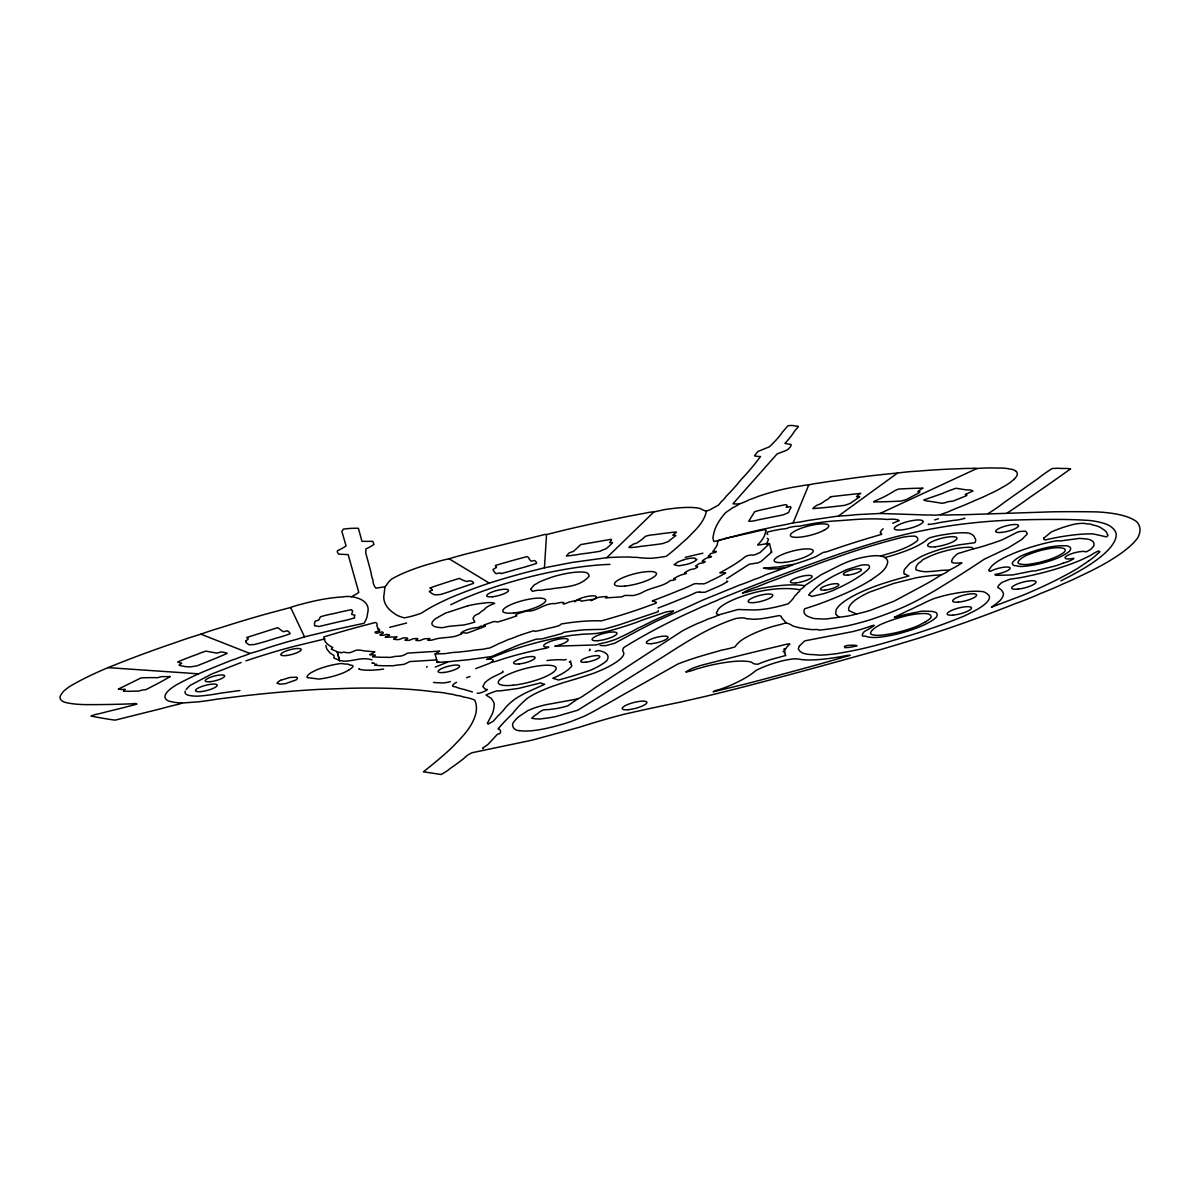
<?xml version="1.0" encoding="UTF-8"?>
<svg xmlns="http://www.w3.org/2000/svg" width="1200" height="1200" viewBox="0 0 1200 1200"><rect width="100%" height="100%" fill="white"/><g stroke="black" fill="none" stroke-linecap="round" stroke-linejoin="round"><path stroke-width="1.5" d="M546.54 534.57L545.04 534.405A213.66 50.97 -14.5 0 1 519.93 540.525A649.425 154.905 -14.5 0 0 473.82 552.075A100.62 24 -14.5 0 0 449.07 558.78A35.13 8.385 -14.5 0 0 434.58 562.575A60.9 14.52 -14.5 0 0 391.635 579.105A72.795 17.37 -14.5 0 0 386.97 584.445L384.975 586.8L383.745 597A290.76 69.36 -14.5 0 0 394.35 613.485A122.25 29.16 -14.5 0 0 404.415 617.865A25.38 6.06 -14.5 0 0 421.605 613.05A117.855 28.11 -14.5 0 1 434.4 605.46A168.105 40.095 -14.5 0 1 451.35 597.345A184.11 43.92 -14.5 0 1 489.3 583.11A190.98 45.555 -14.5 0 1 526.005 572.43L544.44 567.795L546.54 534.57L567.285 529.41A469.14 111.9 -14.5 0 1 630.435 515.895L645.36 513.135A11.55 2.76 -14.5 0 1 653.88 511.95L664.485 509.61A46.83 11.175 -14.5 0 1 670.38 508.815A60.27 14.37 -14.5 0 1 700.395 508.605A109.785 26.19 -14.5 0 0 706.275 511.155A6.405 1.53 -14.5 0 0 710.595 509.415L718.125 505.335A53.22 12.69 -14.5 0 0 720.78 502.185A104.475 24.915 -14.5 0 0 726.105 496.35A689.265 164.415 -14.5 0 0 741.06 479.64A891.555 212.67 -14.5 0 0 760.455 456.51A27.6 6.585 -14.5 0 1 754.47 455.805L758.01 451.425L769.26 446.85A322.38 76.905 -14.5 0 0 782.475 432.09L788.025 425.7A15.45 3.69 -14.5 0 1 795.36 426.12A6.18 1.47 -14.5 0 1 798.42 426.75A150.48 35.895 -14.5 0 0 793.53 432.75A353.805 84.39 -14.5 0 1 784.89 443.43L791.115 444.525A41.4 9.87 -14.5 0 1 786.855 450.18L777.105 453.9L732.99 503.76A34.125 8.145 -14.5 0 0 739.275 503.97A23.685 5.655 -14.5 0 0 749.37 499.68A28.05 6.69 -14.5 0 0 757.695 496.59A59.13 14.1 -14.5 0 1 801.165 485.925A12.36 2.955 -14.5 0 1 808.77 484.92A17.475 4.17 -14.5 0 1 819.015 483.105A93.465 22.29 -14.5 0 1 835.8 480.615A341.175 81.375 -14.5 0 1 897.57 473.04A87.99 20.985 -14.5 0 1 917.055 471.21A384.96 91.83 -14.5 0 1 958.755 468.75A112.08 26.73 -14.5 0 1 971.505 468.42A10.575 2.52 -14.5 0 1 976.86 468.525A91.32 21.78 -14.5 0 1 996.9 468.09A51.765 12.345 -14.5 0 1 1009.515 468.975A36.21 8.64 -14.5 0 1 1015.605 471.075M804.63 585.75A67.005 15.99 -14.5 0 0 760.215 588.585L749.85 591.135A8.565 2.04 -14.5 0 1 742.395 593.04L748.56 589.905A33.855 8.07 -14.5 0 1 752.985 588.225L757.02 586.89A128.025 30.54 -14.5 0 1 777.39 578.985A249.24 59.46 -14.5 0 1 811.32 566.37A125.16 29.85 -14.5 0 1 834.36 558.105A174.66 41.655 -14.5 0 1 903.045 537.165A24.195 5.775 -14.5 0 1 915.03 536.175A39.345 9.39 -14.5 0 1 917.445 540.555A42.585 10.155 -14.5 0 1 904.995 547.965A37.785 9.015 -14.5 0 1 894.495 551.895L880.575 556.02A24.72 5.895 -14.5 0 0 848.61 561.51A93.705 22.35 -14.5 0 0 840.72 564.84L821.01 574.845L804.63 585.75A17.22 4.11 -14.5 0 1 799.62 589.785A14.415 3.435 -14.5 0 1 797.67 592.77A32.115 7.665 -14.5 0 1 795.06 595.62A131.925 31.47 -14.5 0 1 788.19 603.735A36.96 8.82 -14.5 0 1 752.19 609.915L738 609.51L719.19 614.745A23.925 5.715 -14.5 0 1 707.985 619.005A39.57 9.435 -14.5 0 1 697.785 623.37A132 31.485 -14.5 0 0 682.515 630.795L594.795 687.975A150.03 35.79 -14.5 0 1 584.295 695.07A21.645 5.16 -14.5 0 1 577.59 698.94L567.84 705.84A28.125 6.705 -14.5 0 1 554.025 708.96A9.42 2.25 -14.5 0 0 549.105 709.62A17.145 4.095 -14.5 0 0 543.225 709.965A18.795 4.485 -14.5 0 0 537.69 713.595A47.985 11.445 -14.5 0 0 531.72 718.185A41.85 9.99 -14.5 0 0 539.97 719.01L548.64 717.87A47.46 11.325 -14.5 0 0 556.185 716.46L577.74 710.22L663.57 656.505C686.46 641.745 709.89 626.82 736.005 618.465A15.855 3.78 -14.5 0 1 746.445 618.765A28.395 6.78 -14.5 0 1 752.13 619.245A35.58 8.49 -14.5 0 0 760.035 618.9A77.685 18.525 -14.5 0 0 779.025 615.57A16.995 4.05 -14.5 0 1 781.44 617.49L786.135 622.785A115.62 27.585 -14.5 0 1 792.585 625.83A137.235 32.73 -14.5 0 0 805.245 628.71A63.09 15.045 -14.5 0 0 813.81 629.655A9.045 2.16 -14.5 0 1 818.88 630.12A73.305 17.49 -14.5 0 0 850.815 625.065A80.685 19.245 -14.5 0 0 870.51 619.695A116.1 27.69 -14.5 0 0 923.55 596.97A217.275 51.825 -14.5 0 0 941.85 586.365A1307.985 312 -14.5 0 0 984.165 559.26L1008.24 547.86L1021.71 539.535A53.325 12.72 -14.5 0 0 1024.305 536.895L1026.45 534.945A30.225 7.215 -14.5 0 0 1027.23 533.535L1025.655 531.18L1019.7 531.48A8.88 2.115 -14.5 0 0 1017 532.38L1002.765 539.565A46.425 11.07 -14.5 0 1 988.74 544.455A34.83 8.31 -14.5 0 1 973.41 548.835L957.9 553.575A58.32 13.905 -14.5 0 0 951.75 562.2L953.55 562.98A30.54 7.29 -14.5 0 0 961.935 562.815A64.485 15.375 -14.5 0 1 948.87 570.33A21.675 5.175 -14.5 0 1 940.8 575.085A188.61 44.985 -14.5 0 1 921.75 586.35L894.165 601.125L869.82 610.515A43.65 10.41 -14.5 0 1 862.035 612.675L851.07 615.375A31.71 7.56 -14.5 0 1 847.26 616.185L826.14 618.975A40.545 9.675 -14.5 0 1 822.375 619.02L818.58 618.765A28.245 6.735 -14.5 0 1 810.84 617.505A73.95 17.64 -14.5 0 1 804.645 608.805A106.77 25.47 -14.5 0 0 834.15 598.185L844.02 594.03A124.2 29.625 -14.5 0 0 871.395 579.69M372.03 659.865C361.995 656.55 352.53 661.665 342.945 661.11A8.625 2.055 -14.5 0 0 340.86 660.675L339.525 660.705L337.26 651.735L331.305 649.185L332.835 647.475A158.865 37.89 -14.5 0 1 323.775 636.945A267.945 63.915 -14.5 0 1 375.585 622.455A28.395 6.78 -14.5 0 1 376.815 625.47A168.36 40.155 -14.5 0 0 379.71 630.42A10.995 2.625 -14.5 0 1 375.075 632.085A9.03 2.16 -14.5 0 0 377.055 633.21L381.63 631.935A8.445 2.01 -14.5 0 1 382.89 633.45C375.33 635.79 384.21 635.85 386.49 634.335A17.1 4.08 -14.5 0 1 389.625 635.25A10.365 2.475 -14.5 0 0 385.23 637.305L397.005 636.885A17.25 4.11 -14.5 0 1 393.585 639.135A20.61 4.92 -14.5 0 0 398.895 639.585L403.365 637.89A10.35 2.475 -14.5 0 1 407.745 638.385A11.52 2.745 -14.5 0 1 404.91 640.155A15.165 3.615 -14.5 0 0 409.2 640.335L413.22 638.715A15.24 3.63 -14.5 0 1 417.735 638.595A7.335 1.755 -14.5 0 1 415.845 640.2A9.69 2.31 -14.5 0 0 420.15 640.485L424.17 638.88A17.865 4.26 -14.5 0 1 429.9 638.595L427.8 640.23A6.585 1.575 -14.5 0 0 433.41 639.72C442.875 636.225 454.185 639.27 463.035 632.625L466.635 633.195A28.065 6.69 -14.5 0 0 476.1 629.67A25.275 6.03 -14.5 0 0 485.415 626.13A11.55 2.76 -14.5 0 0 483.81 625.065L494.085 621.465L497.715 621.99A94.14 22.455 -14.5 0 0 516.765 615.855A14.61 3.48 -14.5 0 1 515.985 614.505A17.94 4.275 -14.5 0 1 526.995 611.04C536.94 612 544.425 602.595 555.66 603.615A7.77 1.86 -14.5 0 1 563.775 602.445A8.37 1.995 -14.5 0 0 563.775 604.065A8.145 1.95 -14.5 0 0 568.59 602.205A26.52 6.33 -14.5 0 1 580.32 599.955L581.19 601.23A73.56 17.55 -14.5 0 1 593.925 599.25A9.735 2.325 -14.5 0 0 597.87 597.465A27.36 6.525 -14.5 0 1 607.02 596.52L605.595 597.915L622.095 596.835A5.325 1.275 -14.5 0 1 624.96 595.44L633.33 595.545A11.265 2.685 -14.5 0 0 643.65 591.735C653.28 586.83 663.585 586.395 670.275 580.515A3.99 0.945 -14.5 0 0 675.525 579.435A6.51 1.56 -14.5 0 0 673.725 578.64A42.435 10.125 -14.5 0 1 680.535 575.145L686.4 573.42L684.465 573.105A15.405 3.675 -14.5 0 1 691.05 569.4L694.26 568.86A8.31 1.98 -14.5 0 0 697.635 566.745L695.49 566.01L699.495 563.475A6.45 1.53 -14.5 0 1 703.59 562.845L705.27 561.66A7.125 1.695 -14.5 0 0 702.195 561.42A15.42 3.675 -14.5 0 1 707.07 557.895A5.13 1.23 -14.5 0 0 711.435 556.905A6.57 1.56 -14.5 0 0 708.18 556.32A19.26 4.59 -14.5 0 0 710.325 553.815A4.26 1.02 -14.5 0 1 715.275 552.585L716.385 551.52L712.83 551.415A189.675 45.24 -14.5 0 0 717.33 544.605L717.615 541.92L719.175 540.15A27.27 6.51 -14.5 0 1 732.885 536.805L763.875 529.77L766.2 530.385L765.285 533.07A155.46 37.08 -14.5 0 1 757.62 544.935A14.295 3.405 -14.5 0 0 766.68 543.57L769.47 543.63L771.66 552.09L761.025 561.495A10.65 2.535 -14.5 0 0 758.22 562.845L749.25 564.225L726.735 578.685M339.525 660.705L337.35 651.885M839.055 617.22L835.635 614.115L836.13 610.035A74.295 17.73 -14.5 0 1 881.22 584.115A118.575 28.29 -14.5 0 1 908.925 575.985L904.305 573.84M766.545 544.305L768.495 539.34L767.265 538.275M723.99 539.07L729.975 537.375A212.97 50.805 -14.5 0 1 760.665 529.68A87.345 20.835 -14.5 0 0 775.995 526.38A51.72 12.345 -14.5 0 0 793.14 522.825L808.77 484.92M185.265 691.185L185.055 691.68A37.98 9.06 -14.5 0 0 187.95 695.13A52.35 12.495 -14.5 0 0 197.175 696.18A63.105 15.045 -14.5 0 0 220.755 693.135L239.94 690.51M389.715 627.33L406.59 623.04M186.225 689.565L186.3 689.445A72.27 17.235 -14.5 0 1 190.215 685.38L211.47 674.13L241.14 662.505M934.605 519.885L938.43 518.805M769.47 543.63L759.975 552.6A10.65 2.535 -14.5 0 0 756.03 554.385L753.06 555.12A6.525 1.56 -14.5 0 0 747.06 555.765A26.28 6.27 -14.5 0 0 742.2 559.155A159.21 37.98 -14.5 0 1 719.82 572.775A14.865 3.54 -14.5 0 0 724.395 572.7L725.58 572.985A83.985 20.025 -14.5 0 1 710.205 580.965A15 3.585 -14.5 0 1 703.8 583.92A12.945 3.09 -14.5 0 0 698.925 583.935A7.41 1.77 -14.5 0 0 693.9 583.935A60.18 14.355 -14.5 0 1 680.13 589.98A269.325 64.245 -14.5 0 1 652.2 600.93L655.815 602.01A5.895 1.41 -14.5 0 1 655.89 603.24L642.675 608.01A153.33 36.57 -14.5 0 1 601.29 620.88A91.26 21.765 -14.5 0 0 561.555 623.925A6.72 1.605 -14.5 0 0 559.875 625.365A22.53 5.37 -14.5 0 1 548.385 628.32A45.945 10.965 -14.5 0 1 535.215 631.38L533.85 630.75A83.67 19.965 -14.5 0 0 516.75 636.405A29.775 7.095 -14.5 0 1 507.3 639.93A32.085 7.65 -14.5 0 1 498.765 643.605A60.48 14.43 -14.5 0 1 489.51 648.06A9.06 2.16 -14.5 0 0 483.375 649.245A63.36 15.12 -14.5 0 0 467.91 651.075L457.365 652.215A27.66 6.6 -14.5 0 0 445.44 653.61L435.12 653.955L437.31 662.43L450.87 661.515A27.66 6.6 -14.5 0 1 458.25 660.735L470.1 659.535A63.36 15.12 -14.5 0 1 478.095 658.425L491.7 656.52L515.61 646.245A29.775 7.095 -14.5 0 0 518.94 644.865L536.04 639.225L542.31 638.82L562.215 633.51A6.72 1.605 -14.5 0 1 563.745 632.4A91.26 21.765 -14.5 0 1 572.22 631.14L577.635 630.48A91.26 21.765 -14.5 0 1 585.39 629.745L603.48 629.34A153.33 36.57 -14.5 0 0 619.365 624.795L658.08 611.715L658.26 610.575M359.025 668.73L358.68 669.075A48.87 11.655 -14.5 0 0 381.405 669.375L383.61 669.06M544.44 567.795L572.205 562.44L606.78 557.685L653.88 511.95M1014.09 479.325L1009.77 482.82A68.07 16.245 -14.5 0 1 1001.655 487.725A68.58 16.365 -14.5 0 1 987.75 494.775A44.43 10.59 -14.5 0 1 978 499.185L963.09 505.68A76.11 18.15 -14.5 0 0 947.595 512.13A18.555 4.425 -14.5 0 0 940.425 514.77A25.56 6.105 -14.5 0 1 931.02 514.95A81.09 19.35 -14.5 0 1 920.25 514.785L880.05 513.465L856.47 514.65A94.89 22.635 -14.5 0 1 838.425 516.015L807.255 520.605A35.535 8.475 -14.5 0 1 793.14 522.825M883.17 528.78L882.435 529.425A34.965 8.34 -14.5 0 0 880.275 532.86A12.315 2.94 -14.5 0 1 881.55 534.375A238.605 56.91 -14.5 0 0 827.205 551.64L823.425 552.405A51.57 12.3 -14.5 0 0 815.985 556.635A71.595 17.085 -14.5 0 1 793.29 564.495A17.46 4.17 -14.5 0 1 784.695 567.96L764.7 575.22A20.715 4.935 -14.5 0 1 754.065 579.51A60.12 14.34 -14.5 0 1 739.395 585.15L702.69 600.135L655.845 621.495A473.61 112.965 -14.5 0 0 631.995 633.885L614.775 643.215L605.685 645.66A56.55 13.485 -14.5 0 1 600.51 645.48L600.075 645.45M334.17 656.46L333.765 657.96L339.54 660.36M838.425 516.015L897.57 473.04M426.615 667.35L427.065 666.495M871.41 579.69C877.65 575.04 886.47 570.495 887.715 562.035A84.495 20.16 -14.5 0 0 884.97 557.535A41.415 9.87 -14.5 0 0 880.575 556.02M491.37 662.37A11.04 2.64 -14.5 0 0 486.615 659.46L507.72 651.375A99.585 23.76 -14.5 0 1 546.705 640.14A89.07 21.24 -14.5 0 1 572.535 635.22L583.83 634.125A88.875 21.195 -14.5 0 0 596.43 633.435A36.6 8.73 -14.5 0 0 614.265 629.505A105.06 25.065 -14.5 0 0 637.635 621.945A29.34 6.99 -14.5 0 1 646.545 618.63L665.805 612.045A13.68 3.255 -14.5 0 1 669.27 611.4L673.59 610.995A12.615 3.015 -14.5 0 1 667.17 614.415L652.23 621.165A169.68 40.47 -14.5 0 1 637.56 628.365A132.525 31.62 -14.5 0 1 615.015 639.63A35.52 8.475 -14.5 0 1 604.62 642.765A12.555 3 -14.5 0 0 596.16 644.925L554.79 646.2A12.6 3 -14.5 0 0 567.78 639.18A12.6 3 -14.5 0 0 549.045 641.955A12.6 3 -14.5 0 0 548.79 647.085L546.87 648.03A105.09 25.065 -14.5 0 0 512.16 656.205L502.32 659.13A17.535 4.185 -14.5 0 1 497.04 660.945L495.63 661.335A17.535 4.185 -14.5 0 1 491.37 662.37L490.95 662.61A9.225 2.205 -14.5 0 1 488.445 663.765L475.68 668.655M456.525 682.29L454.755 683.325A20.745 4.95 -14.5 0 0 452.49 685.86A14.085 3.36 -14.5 0 0 455.715 686.88A104.34 24.885 -14.5 0 0 464.145 689.445L472.44 691.98M438.645 661.71L436.635 662.4M928.74 524.22L928.185 524.52A28.965 6.915 -14.5 0 0 940.155 522.525L953.895 520.32A13.935 3.33 -14.5 0 0 964.815 518.325L964.275 518.25M435.33 667.08L447.63 662.085M376.59 664.17L374.64 665.19A101.01 24.09 -14.5 0 0 381.705 665.685L383.625 665.745A101.01 24.09 -14.5 0 0 389.715 665.73L392.835 665.79A6.795 1.62 -14.5 0 0 395.565 665.295L404.145 664.32L409.845 661.575L436.74 659.895M1060.815 580.875L1062.345 580.11A235.68 56.22 -14.5 0 0 1086.195 566.985A184.245 43.95 -14.5 0 0 1116.225 534.06A168.48 40.185 -14.5 0 0 1107.18 524.52A178.425 42.555 -14.5 0 0 1090.785 520.59A381.51 91.005 -14.5 0 0 1061.07 519.435A801.48 191.175 -14.5 0 0 1006.5 520.32A242.055 57.735 -14.5 0 0 959.145 524.49A170.955 40.785 -14.5 0 0 910.92 533.07A158.58 37.83 -14.5 0 0 879.975 541.14A295.05 70.38 -14.5 0 0 842.19 552.99A726.525 173.295 -14.5 0 0 720.39 598.845A35.715 8.52 -14.5 0 1 710.67 603A23.82 5.685 -14.5 0 1 703.23 606.24L684.465 614.805A393.45 93.855 -14.5 0 0 623.775 647.55L622.56 649.98L623.85 653.265A56.46 13.47 -14.5 0 1 614.31 663.375A58.185 13.875 -14.5 0 1 593.565 673.29A164.85 39.315 -14.5 0 1 563.775 682.515L551.97 686.475A80.25 19.14 -14.5 0 0 537.18 692.67A61.485 14.67 -14.5 0 0 527.04 698.535A293.085 69.915 -14.5 0 0 512.475 713.79A549.57 131.085 -14.5 0 0 498.075 728.895C501.405 729 501.735 734.61 497.625 734.085L487.785 744.615L482.715 748.05A6.105 1.455 -14.5 0 0 482.835 748.635L483.285 748.53M450.72 604.74L462.015 599.385A122.925 29.325 -14.5 0 1 607.95 564.45L609.915 564.405M880.05 513.465L976.86 468.525M589.215 650.565L590.19 650.115A10.86 2.595 -14.5 0 0 590.055 649.41L589.725 649.17M892.71 523.29L893.25 523.05A34.965 8.34 -14.5 0 1 899.235 520.635A25.74 6.135 -14.5 0 0 887.235 519.45A145.305 34.665 -14.5 0 0 853.665 519.615L837.9 520.785A77.25 18.42 -14.5 0 0 813.27 523.515L799.155 526.23A14.835 3.54 -14.5 0 0 789.225 527.445L786.33 528.585A30.915 7.38 -14.5 0 0 767.67 532.035A17.64 4.215 -14.5 0 0 767.85 534.495M181.8 703.05L178.92 704.205A64.38 15.36 -14.5 0 0 161.595 708.555L115.11 720.135A586.23 139.83 -14.5 0 1 90.99 715.995L95.325 714.51A32.865 7.845 -14.5 0 0 107.115 711.645A237.135 56.565 -14.5 0 0 136.86 704.145A5.655 1.35 -14.5 0 0 132.42 703.815L124.155 704.1A700.38 167.07 -14.5 0 1 89.52 704.625A117.24 27.96 -14.5 0 1 64.32 702.135A69.24 16.515 -14.5 0 1 60 696.825A123.705 29.505 -14.5 0 1 64.08 690.72L68.985 686.94A157.53 37.575 -14.5 0 1 108.075 667.635A355.08 84.705 -14.5 0 1 175.695 642.495A122.13 29.13 -14.5 0 1 200.88 634.17A82.47 19.665 -14.5 0 1 220.62 627.72A318.675 76.02 -14.5 0 1 265.935 614.07L290.625 607.485A24.72 5.895 -14.5 0 1 302.565 603.915A56.265 13.425 -14.5 0 1 342.39 596.97C352.215 594.885 371.79 599.34 367.56 613.305A222.96 53.175 -14.5 0 1 364.065 623.28L344.4 627.525A236.715 56.46 -14.5 0 0 317.19 633.825L304.5 636.825A37.17 8.865 -14.5 0 1 290.565 640.95A220.32 52.56 -14.5 0 0 267.75 647.82A56.955 13.59 -14.5 0 1 249.885 653.445A18.735 4.47 -14.5 0 1 240.675 656.91A26.49 6.315 -14.5 0 1 232.35 659.985A409.755 97.74 -14.5 0 0 198.525 673.815A198.615 47.37 -14.5 0 0 176.955 684.54A63.21 15.075 -14.5 0 0 168.045 700.785A88.29 21.06 -14.5 0 0 181.8 703.05L198.33 701.82A103.74 24.75 -14.5 0 0 216.87 699.165L242.13 696.06A551.265 131.49 -14.5 0 1 318.69 689.4L349.305 688.29A504.255 120.285 -14.5 0 1 375.99 688.095A468 111.63 -14.5 0 1 435.075 691.98A102.495 24.45 -14.5 0 1 447.9 693.66A70.95 16.92 -14.5 0 1 456.42 695.445A44.055 10.515 -14.5 0 1 460.335 696L461.145 696.195A44.055 10.515 -14.5 0 1 463.2 696.945L466.59 697.56A123.525 29.46 -14.5 0 1 474.765 700.155A345.915 82.515 -14.5 0 1 475.575 714.51C471.63 728.4 460.53 738.645 450.81 748.665A885.54 211.23 -14.5 0 1 423.39 771.78L441.075 774.51A55.77 13.305 -14.5 0 0 450.39 768.3A296.19 70.65 -14.5 0 0 464.385 757.995A29.76 7.095 -14.5 0 1 471.96 752.745L532.17 740.145L579.465 727.23A188.16 44.88 -14.5 0 1 624.12 714.255A616.17 146.97 -14.5 0 1 680.205 702.15L704.925 696.51A689.835 164.55 -14.5 0 0 748.395 685.68A1987.17 474 -14.5 0 0 882.21 649.14L917.445 638.55A422.175 100.71 -14.5 0 0 1015.53 603.525A106.95 25.515 -14.5 0 0 1041.09 593.265A122.49 29.22 -14.5 0 0 1062.375 584.22L1069.575 581.115A125.325 29.895 -14.5 0 0 1080.66 575.865A180.24 42.99 -14.5 0 0 1137.735 537.81A193.77 46.215 -14.5 0 0 1136.52 521.595A193.08 46.05 -14.5 0 0 1096.86 511.905A931.02 222.075 -14.5 0 0 1051.425 511.845L971.775 514.47A257.46 61.41 -14.5 0 1 952.89 514.815A60.495 14.43 -14.5 0 1 944.67 515.01L940.425 514.77M466.605 677.745L470.085 676.5M570.795 660.99L569.37 662.01A13.68 3.27 -14.5 0 1 570.72 664.26A18.18 4.335 -14.5 0 1 570.63 667.38A52.35 12.495 -14.5 0 1 552.855 678.27L558.6 680.01A119.925 28.605 -14.5 0 0 590.94 670.05A54.36 12.975 -14.5 0 0 606.705 660.795A70.605 16.845 -14.5 0 0 598.23 650.52L595.14 651.51M245.94 660.84L247.65 660.27A168.45 40.185 -14.5 0 1 267.15 654.045A128.685 30.69 -14.5 0 1 298.14 645.375L325.08 638.88M450.375 681.555L448.8 682.08A16.35 3.9 -14.5 0 1 442.485 682.98L433.515 682.485M566.22 659.43L564.345 659.985A45.6 10.875 -14.5 0 0 547.8 660.435L547.005 660.54M721.92 539.655L714.015 541.53A133.545 31.86 -14.5 0 1 713.535 534.765A339.555 81 -14.5 0 1 725.64 512.595L732.825 507.66A21.615 5.16 -14.5 0 0 739.275 503.97M467.535 605.91L445.305 613.17L435.45 618.735A38.64 9.21 -14.5 0 0 442.62 627.66A45.705 10.905 -14.5 0 1 449.73 626.25L463.515 625.02A21.945 5.235 -14.5 0 0 474.84 622.005L472.95 618.405L474.51 615.9A12.33 2.94 -14.5 0 1 476.715 614.58L479.19 613.485A29.985 7.155 -14.5 0 1 484.41 609.525A19.215 4.59 -14.5 0 1 494.67 603.39A18.63 4.44 -14.5 0 0 485.145 602.925L478.845 603.675A32.655 7.785 -14.5 0 0 467.535 605.91M685.245 557.325L702.87 553.17M384.975 586.8L375.915 588.165A196.875 46.965 -14.5 0 1 372.99 580.11A422.67 100.815 -14.5 0 1 371.07 572.505L365.79 553.095L365.895 548.925A38.13 9.09 -14.5 0 0 373.98 544.44L372.75 541.32L361.98 541.38L358.41 528.33A43.26 10.32 -14.5 0 0 343.425 529.11L341.85 531.33L346.08 545.925A44.025 10.5 -14.5 0 1 337.365 550.77A54.15 12.915 -14.5 0 0 338.94 554.19L348.165 554.625L358.77 592.38A44.91 10.71 -14.5 0 1 351.435 596.73M577.59 698.94L545.91 704.715A30.075 7.17 -14.5 0 0 534.735 707.82L527.94 710.55L519.15 716.415A80.52 19.215 -14.5 0 0 514.38 721.17C509.94 725.34 514.44 731.025 519.675 730.635M377.61 628.83L379.455 629.385M770.805 552.075L771.66 552.09M699.84 592.11L699.24 592.095A7.41 1.77 -14.5 0 0 696.09 592.395A60.18 14.355 -14.5 0 1 691.305 594.69L689.61 595.455A60.18 14.355 -14.5 0 1 682.32 598.44L672.09 602.595A269.325 64.245 -14.5 0 1 657.99 608.055M108.075 667.635L198.525 673.815M374.745 663.39L371.91 663.135A13.38 3.195 -14.5 0 0 372.75 662.79M477.135 693.12L478.77 693.33A10.35 2.475 -14.5 0 0 487.41 689.565A29.97 7.155 -14.5 0 1 484.875 688.875L482.835 686.565L484.92 682.71A49.05 11.7 -14.5 0 1 492.045 677.49L502.905 672.255A9.06 2.16 -14.5 0 0 502.695 671.28L502.5 671.19M726.585 581.175L727.77 581.46A83.985 20.025 -14.5 0 1 720.675 585.435L705.015 592.275A12.96 3.09 -14.5 0 0 703.23 592.245L701.115 592.41A7.41 1.77 -14.5 0 0 699.84 592.11M200.88 634.17L249.885 653.445M856.53 613.995L848.925 610.65A70.365 16.785 -14.5 0 1 854.97 600.315A67.8 16.17 -14.5 0 1 869.355 592.17L893.415 583.53L915.855 577.845A40.725 9.72 -14.5 0 1 926.67 576.21A39.645 9.45 -14.5 0 1 940.8 575.085M449.07 558.78L489.3 583.11M973.41 548.835L971.865 547.395A31.515 7.515 -14.5 0 0 936.165 553.71A47.73 11.385 -14.5 0 0 922.47 559.935A20.46 4.875 -14.5 0 1 919.005 562.815A64.485 15.375 -14.5 0 0 915.975 569.73A64.41 15.36 -14.5 0 0 925.29 571.725A67.5 16.095 -14.5 0 0 936.285 571.005A27.87 6.645 -14.5 0 1 948.87 570.33M290.625 607.485L304.5 636.825M325.965 645.405L326.175 646.98A158.865 37.89 -14.5 0 0 327 649.215L329.67 652.56A158.865 37.89 -14.5 0 0 333.975 655.425M1015.8 471.015A54.72 13.05 -14.5 0 1 1013.94 479.355M988.065 513.615A230.49 54.975 -14.5 0 0 1004.505 502.23L1037.835 478.635A234.09 55.845 -14.5 0 1 1051.995 468.585A30.765 7.335 -14.5 0 1 1061.7 468.51A41.7 9.945 -14.5 0 1 1070.625 468.825A2335.44 557.085 -14.5 0 1 1030.485 496.905A552.345 131.76 -14.5 0 1 1007.085 513.06M706.275 511.155A257.685 61.47 -14.5 0 1 691.935 533.505A249.405 59.49 -14.5 0 1 681.81 543.105A406.53 96.975 -14.5 0 1 666.21 556.335A53.82 12.84 -14.5 0 1 651.06 558.285A103.53 24.69 -14.5 0 1 636.855 557.34A39.015 9.3 -14.5 0 1 629.835 557.025A182.13 43.44 -14.5 0 0 606.78 557.685M378.675 631.515A28.395 6.78 -14.5 0 1 378.975 631.86M784.695 567.96A7.5 1.785 -14.5 0 0 777.915 568.875A36.51 8.715 -14.5 0 0 769.62 569.115L763.44 568.155L778.95 566.895A46.395 11.07 -14.5 0 1 793.29 564.495M460.8 634.26A11.1 2.655 -14.5 0 1 466.125 630.135A11.1 2.655 -14.5 0 1 478.425 627.45A5.475 1.305 -14.5 0 0 480.405 626.145A70.86 16.905 -14.5 0 0 484.425 626.205M519.645 730.65A41.115 9.81 -14.5 0 0 532.35 730.695A41.415 9.885 -14.5 0 0 544.2 728.835A55.89 13.335 -14.5 0 0 571.53 721.335L584.055 716.31A154.155 36.765 -14.5 0 0 601.995 706.65A321.21 76.62 -14.5 0 0 619.125 697.005L678.06 663.93A86.145 20.55 -14.5 0 1 707.28 654.27L722.115 650.01A23.13 5.52 -14.5 0 0 735.03 646.845A85.905 20.49 -14.5 0 1 739.86 641.475A52.56 12.54 -14.5 0 1 764.985 629.025A37.665 8.985 -14.5 0 1 774.48 625.995A31.5 7.515 -14.5 0 0 786.135 622.785M719.19 614.745A17.91 4.275 -14.5 0 1 717.375 611.34A41.37 9.87 -14.5 0 1 755.94 592.215A39.525 9.435 -14.5 0 1 765.9 590.19A55.005 13.125 -14.5 0 1 777.81 588.795A78.525 18.735 -14.5 0 1 799.62 589.785M884.97 557.535A55.125 13.155 -14.5 0 0 916.23 546.48A74.895 17.865 -14.5 0 0 925.68 540.87A19.485 4.65 -14.5 0 1 929.88 537.735A29.655 7.08 -14.5 0 1 946.08 534.36A42.66 10.185 -14.5 0 1 969.06 533.175A71.385 17.025 -14.5 0 1 974.76 537.975A51.39 12.255 -14.5 0 1 974.835 542.7L959.595 544.785A47.475 11.325 -14.5 0 0 940.095 549.375L932.775 551.805A45.285 10.8 -14.5 0 0 920.73 556.785L909.81 563.37L904.53 569.4A77.4 18.465 -14.5 0 0 904.32 573.84M574.665 601.875A11.22 2.67 -14.5 0 1 591.495 595.89A11.22 2.67 -14.5 0 1 590.925 600.69M337.335 652.245A8.625 2.055 -14.5 0 1 340.92 652.83L343.965 652.11A22.11 5.28 -14.5 0 0 350.055 652.695L356.385 650.16A21.315 5.085 -14.5 0 1 363.165 650.775L374.835 651.855A13.38 3.195 -14.5 0 1 369.72 654.675L375.375 655.185L372.45 656.73A101.01 24.09 -14.5 0 0 387.525 657.255A6.795 1.62 -14.5 0 0 395.115 656.355A20.52 4.89 -14.5 0 0 401.955 655.86A19.05 4.545 -14.5 0 0 407.655 653.1L439.68 651.12A27.855 6.645 -14.5 0 1 435.12 653.955M809.01 594.99L811.86 596.445L823.29 593.775A30.33 7.23 -14.5 0 0 832.485 590.685L839.85 587.31A111.48 26.595 -14.5 0 0 869.235 568.2A41.835 9.975 -14.5 0 0 868.335 564.99L864 564.825A10.11 2.415 -14.5 0 0 860.445 565.32L846.27 569.805L834.135 575.73A111.51 26.595 -14.5 0 0 812.475 591.06L811.38 591.915A33.645 8.025 -14.5 0 0 809.97 593.28L809.01 594.99M799.335 646.08L799.305 646.605A41.58 9.915 -14.5 0 0 798.405 649.14C801.945 655.965 812.52 653.925 818.925 655.155A66.93 15.96 -14.5 0 0 837.435 653.535A166.56 39.735 -14.5 0 0 860.91 649.035A130.815 31.2 -14.5 0 0 881.73 643.77A308.7 73.635 -14.5 0 0 911.19 635.025A182.955 43.635 -14.5 0 0 964.38 615.96L972.825 611.775A61.62 14.7 -14.5 0 0 989.25 596.04A97.575 23.28 -14.5 0 0 983.49 591.75A49.68 11.85 -14.5 0 0 948.405 594.645A41.115 9.81 -14.5 0 0 933.705 598.71A45.24 10.8 -14.5 0 0 922.185 604.05A70.725 16.875 -14.5 0 0 911.925 608.925A40.065 9.555 -14.5 0 0 903.975 612.63L894.315 617.28A11.205 2.67 -14.5 0 0 902.7 615.24A48.99 11.685 -14.5 0 1 917.055 612.225A6.165 1.47 -14.5 0 1 923.55 611.115L932.94 611.46A15.66 3.735 -14.5 0 0 935.745 612.285A50.355 12.015 -14.5 0 1 936.495 617.01A42.84 10.215 -14.5 0 1 892.455 635.115A52.5 12.525 -14.5 0 1 878.715 637.32A35.31 8.415 -14.5 0 1 865.575 636.15A9.18 2.19 -14.5 0 1 862.365 635.91A43.38 10.35 -14.5 0 1 864.54 631.38A47.505 11.34 -14.5 0 0 874.23 625.35L872.475 625.545A44.475 10.605 -14.5 0 1 852.18 631.725L804.72 640.875L799.335 646.08M352.605 611.13L351.69 614.385L354.945 615.21A32.595 7.77 -14.5 0 0 354.69 617.88A35.775 8.535 -14.5 0 1 340.605 621.39L318.615 626.58A10.68 2.55 -14.5 0 0 317.46 626.175L314.655 625.875A117.66 28.065 -14.5 0 1 315.165 621.165A6 1.425 -14.5 0 0 318.87 619.92L320.43 616.77A31.545 7.53 -14.5 0 1 333.66 613.605A99.93 23.835 -14.5 0 1 351.495 609.675L352.605 611.13M611.43 539.85L609.66 542.625L612.57 542.535A112.29 26.79 -14.5 0 1 605.865 548.895A9.795 2.34 -14.5 0 0 600.09 551.265A148.155 35.34 -14.5 0 1 580.695 554.04A41.505 9.9 -14.5 0 1 566.355 555.99L569.145 552.9L573.6 551.28L580.83 544.575L610.905 539.355A6.99 1.665 -14.5 0 1 611.43 539.85M1043.655 538.26L1043.85 539.28A12.12 2.895 -14.5 0 0 1045.47 539.895A71.4 17.025 -14.5 0 1 1093.38 533.955L1106.34 536.85A7.995 1.905 -14.5 0 0 1107.42 534.66A109.56 26.13 -14.5 0 0 1102.395 528.855A91.965 21.945 -14.5 0 0 1091.925 524.79A14.76 3.525 -14.5 0 0 1086.705 523.935A17.55 4.185 -14.5 0 0 1073.955 524.295A37.245 8.88 -14.5 0 0 1051.335 531.96L1043.655 538.26M487.515 723.06L487.575 723.63A8.52 2.025 -14.5 0 0 488.295 724.05L493.38 721.095L497.58 716.295A220.245 52.53 -14.5 0 0 505.53 707.595A136.785 32.625 -14.5 0 1 514.92 699.135A72.135 17.205 -14.5 0 1 532.89 689.595L544.68 684.3A35.205 8.4 -14.5 0 1 540.9 682.875L518.31 688.455L500.1 690.9A21.15 5.04 -14.5 0 1 497.205 690.75A31.935 7.62 -14.5 0 0 485.985 694.995L491.07 698.295A242.82 57.915 -14.5 0 1 494.205 703.695A402.33 95.97 -14.5 0 1 492.435 713.61L487.515 723.06M496.44 567.42L492.96 569.55A149.775 35.73 -14.5 0 0 496.095 573.705L499.425 573.03A5.745 1.365 -14.5 0 1 500.76 573.645A60.63 14.46 -14.5 0 0 515.97 569.43A73.125 17.445 -14.5 0 0 536.58 563.37A45.975 10.965 -14.5 0 0 534.48 560.52L531.15 561.195L529.125 559.08A32.34 7.71 -14.5 0 0 526.92 556.62A223.92 53.415 -14.5 0 0 495.375 565.485L496.44 567.42M530.655 589.305L532.47 591.33A9.405 2.25 -14.5 0 1 541.26 590.325A13.395 3.195 -14.5 0 1 549.735 589.2C563.265 586.545 578.745 587.85 588.99 576.405A50.925 12.15 -14.5 0 0 586.5 572.64A30.3 7.23 -14.5 0 0 552.915 576.825A53.415 12.75 -14.5 0 0 539.445 581.94L533.925 585.21L530.655 589.305M245.79 641.13L246.045 642.585L249.075 644.82L254.535 644.49A85.125 20.31 -14.5 0 0 276.165 638.145A31.05 7.41 -14.5 0 0 290.13 633.69A74.835 17.85 -14.5 0 0 287.445 630.825L283.185 631.695L277.74 627.63L246.63 637.545A17.865 4.26 -14.5 0 1 248.07 639.405A6.66 1.59 -14.5 0 0 246.84 640.08L245.79 641.13M754.635 511.725L748.725 521.28A10.575 2.52 -14.5 0 0 758.715 519.75L783.285 514.845L788.67 512.475L789.795 509.4A16.89 4.035 -14.5 0 0 790.23 506.58A4.5 1.08 -14.5 0 1 786.195 507.135A12.21 2.91 -14.5 0 0 785.655 504.63A130.845 31.215 -14.5 0 0 766.425 508.845A20.55 4.905 -14.5 0 0 754.635 511.725M181.56 663.36L179.055 664.935A12.705 3.03 -14.5 0 0 182.385 665.94A38.13 9.09 -14.5 0 0 190.575 666.87L196.98 665.835A317.415 75.72 -14.5 0 0 227.19 653.4A39.45 9.405 -14.5 0 0 220.785 651.975A7.065 1.68 -14.5 0 1 216.735 653.1L205.875 651.15A20.025 4.77 -14.5 0 0 196.98 654.435A97.86 23.34 -14.5 0 0 177.69 661.95L181.56 663.36M831.225 496.65L829.515 497.595A11.49 2.745 -14.5 0 1 826.635 499.86L820.785 503.715A11.745 2.805 -14.5 0 1 818.4 504.675L817.47 504.99A26.49 6.315 -14.5 0 0 812.835 508.59A220.995 52.71 -14.5 0 0 845.01 505.275L850.26 503.385L859.71 496.83A9.09 2.175 -14.5 0 0 856.575 496.725A24.945 5.955 -14.5 0 1 860.685 493.35L831.225 496.65M923.01 521.79L922.83 522.18A14.805 3.525 -14.5 0 1 919.98 524.49L919.035 525A14.805 3.525 -14.5 0 1 900.975 529.935A14.805 3.525 -14.5 0 1 895.275 526.935L895.845 526.485A14.88 3.555 -14.5 0 1 899.415 524.46L900.57 523.965A14.805 3.525 -14.5 0 1 915.87 520.095A14.805 3.525 -14.5 0 1 922.995 521.79M124.935 689.385L123.42 691.155A82.86 19.77 -14.5 0 0 135.15 691.11L138.09 691.125A3.96 0.945 -14.5 0 0 139.44 690.885L142.92 689.865A4.905 1.17 -14.5 0 0 145.98 689.565A264.645 63.12 -14.5 0 0 170.31 676.53L161.58 676.665A6.39 1.53 -14.5 0 0 158.73 677.385L157.74 677.715A129.72 30.945 -14.5 0 0 141.06 677.925L118.29 689.115A26.04 6.21 -14.5 0 0 124.935 689.385M630 546.45L628.92 547.53A26.85 6.405 -14.5 0 0 640.62 546.39A227.295 54.21 -14.5 0 0 662.37 543.66L667.95 541.695L675.885 535.5A6.69 1.59 -14.5 0 0 672.855 535.245A30.525 7.275 -14.5 0 1 676.53 532.215A9.315 2.22 -14.5 0 0 670.155 532.665A125.04 29.835 -14.5 0 0 653.7 534.78A7.89 1.875 -14.5 0 0 645.225 536.43A65.79 15.69 -14.5 0 1 636.285 543.315L635.415 543.495A3.645 0.87 -14.5 0 0 633.3 544.17L630 546.45M686.34 671.655L685.95 672.045A14.79 3.525 -14.5 0 0 696.21 669.075L706.35 666.255A54.765 13.065 -14.5 0 1 735.855 661.26A53.835 12.84 -14.5 0 1 751.005 661.98L754.185 663.9L757.785 664.275A35.61 8.49 -14.5 0 1 771.51 659.355L785.79 655.485L784.53 653.22A7.275 1.74 -14.5 0 0 782.97 651.615L784.77 650.865A7.815 1.86 -14.5 0 1 785.415 649.38L783.81 649.245L786.135 648.33A50.94 12.15 -14.5 0 1 789.9 644.025A7.98 1.905 -14.5 0 0 781.575 645.48L764.91 649.455A903.93 215.61 -14.5 0 0 701.145 665.34L695.295 667.23A22.875 5.46 -14.5 0 0 690.9 669.03L686.34 671.655M874.2 501.375L873.615 501.915A337.26 80.445 -14.5 0 0 900.84 501.075L906.405 499.545L915.015 494.91A16.23 3.87 -14.5 0 0 919.965 491.865A3.9 0.93 -14.5 0 0 917.835 491.7A30.105 7.185 -14.5 0 1 922.995 488.13A323.37 77.13 -14.5 0 0 898.62 489.06L895.17 490.455A112.545 26.85 -14.5 0 1 883.23 497.265L874.2 501.375M972.75 491.04L965.235 494.535A6.21 1.485 -14.5 0 1 966.63 495.66L953.055 501.075L947.58 501.78A4.305 1.02 -14.5 0 1 942.06 503.265L929.46 501.27A29.52 7.035 -14.5 0 1 923.805 499.95L941.955 493.665A47.535 11.34 -14.5 0 1 956.025 488.265L966.855 489.945A15.78 3.765 -14.5 0 1 972.75 491.04M1088.145 561.315L1077.765 568.335A229.755 54.81 -14.5 0 1 1022.835 595.275L991.455 607.17A115.14 27.465 -14.5 0 0 1000.08 600.48A86.625 20.655 -14.5 0 0 1003.44 593.88A125.97 30.045 -14.5 0 0 997.785 587.445A36.615 8.73 -14.5 0 1 1002.345 582.255L1010.325 579.09A50.04 11.94 -14.5 0 0 1030.665 575.565A74.13 17.685 -14.5 0 0 1080.165 560.355A78.075 18.63 -14.5 0 0 1091.91 554.58A24.075 5.745 -14.5 0 1 1098.42 551.01A6.93 1.65 -14.5 0 1 1098.12 553.245A123.03 29.355 -14.5 0 1 1088.145 561.315M348.69 670.125L344.76 672.255A24.69 5.895 -14.5 0 1 318.825 679.065L307.17 677.58A27.21 6.495 -14.5 0 1 310.845 672.795L316.56 669.885A24.81 5.925 -14.5 0 1 341.28 663.495L345.285 664.065A10.845 2.58 -14.5 0 1 349.44 665.07A11.115 2.655 -14.5 0 1 352.845 666.78A30.33 7.23 -14.5 0 1 348.69 670.125M925.17 622.02L918.645 625.47A34.95 8.34 -14.5 0 1 879.15 635.355A29.655 7.065 -14.5 0 1 870.66 633.945A38.265 9.135 -14.5 0 1 880.245 624.705A44.205 10.545 -14.5 0 1 906.63 615.735A27.81 6.63 -14.5 0 1 928.755 614.01A44.88 10.71 -14.5 0 1 931.05 617.565A39.045 9.315 -14.5 0 1 925.17 622.02M432.345 590.04L429.3 591.345A105.42 25.14 -14.5 0 0 434.955 594.915L440.25 594.555A41.04 9.795 -14.5 0 0 453.03 590.355L473.505 583.38A25.32 6.045 -14.5 0 0 470.01 580.785L466.695 581.46A116.745 27.84 -14.5 0 1 459.54 578.355A179.16 42.735 -14.5 0 0 429.825 588.015A48.345 11.535 -14.5 0 1 432.345 590.04M281.16 680.13L279.975 680.61A19.47 4.65 -14.5 0 0 276.99 683.295A15.105 3.6 -14.5 0 1 279.375 684.105A14.85 3.54 -14.5 0 0 285.825 683.535L296.04 679.935A13.365 3.18 -14.5 0 0 296.58 677.205L290.025 677.445L281.16 680.13M683.79 559.68L676.905 562.41A8.58 2.04 -14.5 0 1 674.07 564.57A36.12 8.61 -14.5 0 0 679.185 565.8L687.69 564.165A13.185 3.15 -14.5 0 0 696.945 559.38A10.605 2.535 -14.5 0 1 695.295 558.315A10.74 2.565 -14.5 0 0 683.79 559.68M849.885 655.365L823.68 662.955A1203.195 287.01 -14.5 0 1 746.535 683.76L713.13 691.815A7.275 1.74 -14.5 0 1 719.475 689.505A44.085 10.515 -14.5 0 0 730.095 685.515A79.26 18.9 -14.5 0 0 755.58 670.725A37.725 9 -14.5 0 1 784.17 660.42A32.505 7.755 -14.5 0 1 793.785 658.86A34.2 8.16 -14.5 0 1 801.975 659.73A17.79 4.245 -14.5 0 1 806.22 659.97A74.535 17.775 -14.5 0 0 847.455 655.38L849.885 655.365M1063.305 563.1L1061.685 563.73A51.225 12.225 -14.5 0 1 1056.045 565.74L1035.57 570.84A12.705 3.03 -14.5 0 1 1032.45 570.96L1012.425 574.98L996.33 575.31A18.69 4.455 -14.5 0 1 994.785 574.44A11.235 2.685 -14.5 0 0 1008.84 569.835A11.235 2.685 -14.5 0 0 1005.165 567.09A11.235 2.685 -14.5 0 0 990.57 571.29A9.375 2.235 -14.5 0 1 989.76 569.01A54.57 13.02 -14.5 0 1 1002.285 558.705A58.965 14.07 -14.5 0 1 1055.4 540.945A11.355 2.715 -14.5 0 1 1060.23 540.96L1079.58 538.38L1087.485 539.04A56.7 13.53 -14.5 0 1 1093.935 544.71A20.745 4.95 -14.5 0 1 1092.36 547.5A18.105 4.32 -14.5 0 1 1086.06 551.895A11.085 2.64 -14.5 0 0 1074.285 552.855A11.085 2.64 -14.5 0 0 1065.03 557.76A11.085 2.64 -14.5 0 0 1073.91 558.33A12.915 3.075 -14.5 0 1 1063.305 563.1M846.735 645.555L844.485 646.41L844.74 647.58A12.18 2.91 -14.5 0 0 856.995 645.675A24.81 5.91 -14.5 0 0 846.735 645.555M1048.86 559.755L1039.695 562.335A56.055 13.365 -14.5 0 1 1027.62 564.51A34.53 8.235 -14.5 0 1 1020.66 564.18A22.005 5.25 -14.5 0 1 1017.96 562.44A32.67 7.8 -14.5 0 1 1026.345 555.405A36 8.58 -14.5 0 1 1041.48 550.215A39.81 9.495 -14.5 0 1 1052.325 548.07A23.7 5.655 -14.5 0 1 1064.13 552.225A30.6 7.305 -14.5 0 1 1048.86 559.755M1020.315 566.49L1013.535 565.425L1012.14 563.445A39.975 9.54 -14.5 0 1 1020.795 556.125A37.065 8.835 -14.5 0 1 1048.32 547.245A35.235 8.4 -14.5 0 1 1067.355 545.91A33.495 7.995 -14.5 0 1 1069.305 551.4A46.545 11.1 -14.5 0 1 1059.735 557.145A31.485 7.515 -14.5 0 1 1020.315 566.49M585.855 662.175A9.825 2.34 -14.5 0 0 599.835 656.55A9.825 2.34 -14.5 0 0 585.27 658.125A9.825 2.34 -14.5 0 0 585.855 662.175M519.165 663.945A11.07 2.64 -14.5 0 0 535.095 657.645A11.07 2.64 -14.5 0 0 518.835 659.31A11.07 2.64 -14.5 0 0 519.165 663.945M286.26 655.53A10.545 2.52 -14.5 0 0 301.215 649.485A10.545 2.52 -14.5 0 0 285.51 651.225A10.545 2.52 -14.5 0 0 286.26 655.53M210.165 681.675A10.02 2.385 -14.5 0 0 224.685 675.99A10.02 2.385 -14.5 0 0 210.045 677.43A10.02 2.385 -14.5 0 0 210.165 681.675M201.165 691.575A11.205 2.67 -14.5 0 0 217.23 685.185A11.205 2.67 -14.5 0 0 200.715 686.91A11.205 2.67 -14.5 0 0 201.165 691.575M444.03 672.465A11.115 2.655 -14.5 0 0 459.615 666.075A11.115 2.655 -14.5 0 0 442.905 668.01A11.115 2.655 -14.5 0 0 444.03 672.465M823.875 530.355A19.77 4.71 -14.5 0 0 822.315 523.86A19.77 4.71 -14.5 0 0 795.225 530.85A19.77 4.71 -14.5 0 0 796.8 537.33A19.77 4.71 -14.5 0 0 823.875 530.355M784.425 562.365A20.175 4.815 -14.5 0 0 813.21 550.845A20.175 4.815 -14.5 0 0 783.345 554.055A20.175 4.815 -14.5 0 0 784.425 562.365M625.245 586.035A21.675 5.175 -14.5 0 0 656.46 573.69A21.675 5.175 -14.5 0 0 624.615 576.96A21.675 5.175 -14.5 0 0 625.245 586.035M513.975 612.93A22.14 5.28 -14.5 0 0 545.715 600.3A22.14 5.28 -14.5 0 0 513.075 603.72A22.14 5.28 -14.5 0 0 513.975 612.93M492.54 596.745A11.235 2.685 -14.5 0 0 508.515 590.31A11.235 2.685 -14.5 0 0 491.82 592.125A11.235 2.685 -14.5 0 0 492.54 596.745M513.225 685.215A29.835 7.11 -14.5 0 0 556.155 668.235A29.835 7.11 -14.5 0 0 512.265 672.75A29.835 7.11 -14.5 0 0 513.225 685.215M628.365 709.68A12.75 3.045 -14.5 0 0 646.92 702.45A12.75 3.045 -14.5 0 0 628.365 704.25A12.75 3.045 -14.5 0 0 628.365 709.68M1001.625 532.395A11.775 2.805 -14.5 0 0 1018.53 525.675A11.775 2.805 -14.5 0 0 1001.16 527.49A11.775 2.805 -14.5 0 0 1001.625 532.395M651.48 643.65A11.19 2.67 -14.5 0 0 668.055 637.38A11.19 2.67 -14.5 0 0 652.11 638.73A11.19 2.67 -14.5 0 0 651.48 643.65M598.065 640.665A12.87 3.075 -14.5 0 0 617.01 633.42A12.87 3.075 -14.5 0 0 598.515 635.07A12.87 3.075 -14.5 0 0 598.065 640.665M953.31 615.09A12.57 3 -14.5 0 0 971.535 607.95A12.57 3 -14.5 0 0 953.19 609.765A12.57 3 -14.5 0 0 953.31 615.09M958.41 602.1A12.375 2.955 -14.5 0 0 976.65 595.14A12.375 2.955 -14.5 0 0 958.89 596.715A12.375 2.955 -14.5 0 0 958.41 602.1M935.16 546.795A15.12 3.6 -14.5 0 0 956.97 538.185A15.12 3.6 -14.5 0 0 934.785 540.45A15.12 3.6 -14.5 0 0 935.16 546.795M795.645 582.9A11.19 2.67 -14.5 0 0 812.145 576.6A11.19 2.67 -14.5 0 0 796.065 578.025A11.19 2.67 -14.5 0 0 795.645 582.9M754.755 602.535A12.75 3.045 -14.5 0 0 772.815 595.23A12.75 3.045 -14.5 0 0 753.84 597.33A12.75 3.045 -14.5 0 0 754.755 602.535M1017.96 589.125A12.525 2.985 -14.5 0 0 1036.05 582A12.525 2.985 -14.5 0 0 1017.69 583.845A12.525 2.985 -14.5 0 0 1017.96 589.125M847.725 575.1A9.36 2.235 -14.5 0 0 861.435 569.82A9.36 2.235 -14.5 0 0 847.935 571.065A9.36 2.235 -14.5 0 0 847.725 575.1M825.33 590.04A9.54 2.28 -14.5 0 0 838.83 584.58A9.54 2.28 -14.5 0 0 824.625 586.155A9.54 2.28 -14.5 0 0 825.33 590.04"/></g></svg>
